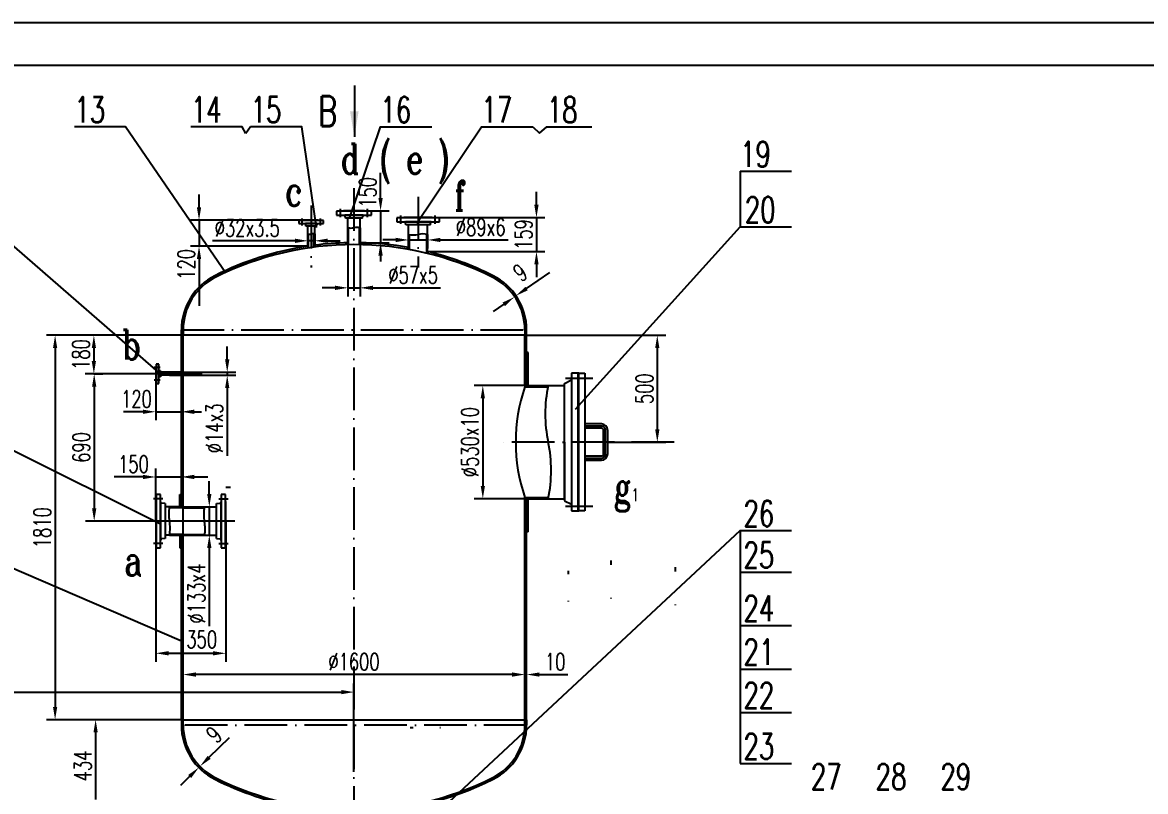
# Model space of a CAD drawing. Extents: x -2928 to 13872, y -4738 to 7142.
# Drawn here: x -173 to 5085, y 3540 to 7142 of the extents above; entities that cross this region are included whole.
import ezdxf

# ---------------------------------------------------------------- set-up
doc = ezdxf.new("R2010")
doc.units = 0
doc.header["$LTSCALE"] = 20
doc.linetypes.add('DASHDOT-M', pattern=[36, 30, -3, 0, -3])
doc.linetypes.add('DASHDOT-S', pattern=[14, 10, -2, 0, -2])
for name, color, linetype in [('CDR_DEFSET', 7, 'CONTINUOUS'), ('CDR_DWG1', 4, 'CONTINUOUS'), ('CDR_DWG2', 2, 'CONTINUOUS'), ('CDR_DWG3', 1, 'DASHDOT-M'), ('CDR_TEXT', 7, 'CONTINUOUS')]:
    doc.layers.add(name, color=color, linetype=linetype)
doc.styles.add('HZ', font='ROMANS.shx', dxfattribs={"width": 0.7, "height": 80, "bigfont": 'HZ.shx'})
doc.styles.add('ROMANC', font='romanc', dxfattribs={"bigfont": 'hz'})

msp = doc.modelspace()

# ---------------------------------------------------------------- linework, layer by layer
at = {"layer": 'CDR_DEFSET'}
for p, q in [((579.3, 4965.4), (583.3, 4965.2)), ((579.3, 4965.4), (583.3, 4965.4)), ((779.3, 4965.4), (801.3, 4965.4)), ((2583.9, 4601.4), (2583.9, 4621.4)), ((2883.9, 4570), (2883.9, 4590)), ((2383.9, 4557.5), (2383.9, 4573.5)), ((2383.9, 4429.5), (2383.9, 4433)), ((1655.9, 3838.4), (1641.9, 3838.4))]:
    msp.add_line(p, q, dxfattribs=at)
at = {"layer": 'CDR_DEFSET', "linetype": 'DASHDOT-S'}
for p, q in [((2383.9, 4429.5), (2383.9, 4433)), ((2583.9, 4443.4), (2583.9, 4446.9)), ((2883.9, 4412), (2883.9, 4416)), ((1783.9, 3838.4), (1780.9, 3838.4))]:
    msp.add_line(p, q, dxfattribs=at)
at = {"layer": 'CDR_DWG1'}
for p, q in [((1461.8, 6257.4), (1296.8, 6257.4)), ((1296.8, 6257.4), (1296.8, 6239.4)), ((1428.8, 6259.4), (1329.8, 6259.4)), ((1329.8, 6259.4), (1329.8, 6257.4)), ((1428.8, 6257.4), (1428.8, 6259.4)), ((1461.8, 6239.4), (1461.8, 6257.4)), ((1236.8, 6213.5), (1121.8, 6213.5)), ((1121.8, 6213.5), (1121.8, 6199.5)), ((1211.8, 6215.5), (1146.8, 6215.5)), ((1146.8, 6215.5), (1146.8, 6213.5)), ((1211.8, 6213.5), (1211.8, 6215.5)), ((1236.8, 6199.5), (1236.8, 6213.5)), ((1296.8, 6239.4), (1461.8, 6239.4)), ((1421.3, 6239.4), (1337.3, 6239.4)), ((1338.8, 6225.4), (1337.8, 6234.9)), ((1419.8, 6225.4), (1338.8, 6225.4)), ((1350.8, 6101.1), (1350.8, 6225.4)), ((1407.8, 6225.4), (1350.8, 6225.4)), ((1407.8, 6101.1), (1407.8, 6225.4)), ((1419.8, 6225.4), (1420.8, 6234.9)), ((1779.3, 6226), (1579.3, 6226)), ((1579.3, 6226), (1579.3, 6208)), ((1579.3, 6208), (1779.3, 6208)), ((1745.3, 6228), (1613.3, 6228)), ((1613.3, 6228), (1613.3, 6226)), ((1738.3, 6208), (1620.3, 6208)), ((1745.3, 6226), (1745.3, 6228)), ((1779.3, 6208), (1779.3, 6226)), ((1121.8, 6199.5), (1236.8, 6199.5)), ((1205.3, 6199.5), (1153.3, 6199.5)), ((1154.6, 6187.5), (1153.7, 6195.9)), ((1204.1, 6187.5), (1154.6, 6187.5)), ((1163.3, 6085.2), (1163.3, 6187.5)), ((1195.3, 6187.5), (1163.3, 6187.5)), ((1166.8, 6085.7), (1166.8, 6151.5)), ((1191.8, 6089.2), (1191.8, 6151.5)), ((1195.3, 6089.7), (1195.3, 6187.5)), ((1204.1, 6187.5), (1204.9, 6195.9)), ((1354.3, 6101.2), (1354.3, 6180.4)), ((1404.3, 6101.2), (1404.3, 6180.4)), ((1621.8, 6194), (1620.9, 6202.6)), ((1736.8, 6194), (1621.8, 6194)), ((1634.8, 6078.7), (1634.8, 6194)), ((1723.8, 6194), (1634.8, 6194)), ((1723.8, 6059.8), (1723.8, 6194)), ((1736.8, 6194), (1737.7, 6202.6)), ((1638.8, 6078), (1638.8, 6149)), ((1719.8, 6060.8), (1719.8, 6149)), ((571.3, 5676.4), (571.3, 5701.4)), ((579.3, 5701.4), (579.3, 5676.4)), ((2179.3, 5701.4), (2179.3, 5676.4)), ((2187.3, 5676.4), (2187.3, 5701.4)), ((2187.3, 5676.4), (571.3, 5676.4)), ((571.3, 5503.4), (571.3, 5676.4)), ((579.3, 3876.4), (579.3, 5676.4)), ((2179.3, 5441.4), (2179.3, 5676.4)), ((2187.3, 5441.4), (2187.3, 5676.4)), ((2195.3, 5596.4), (2187.3, 5596.4)), ((2195.3, 5441.4), (2195.3, 5596.4)), ((465.3, 5541.4), (453.3, 5541.4)), ((453.3, 5541.4), (453.3, 5451.4)), ((465.3, 5451.4), (465.3, 5541.4)), ((453.3, 5516.9), (451.3, 5516.9)), ((451.3, 5516.9), (451.3, 5475.9)), ((451.3, 5475.9), (453.3, 5475.9)), ((465.3, 5511.4), (465.3, 5481.4)), ((473.3, 5510.6), (468, 5511.1)), ((473.3, 5482.3), (468, 5481.7)), ((473.3, 5510.6), (473.3, 5482.3)), ((579.3, 5503.4), (473.3, 5503.4)), ((473.3, 5503.4), (473.3, 5489.4)), ((579.3, 5489.4), (473.3, 5489.4)), ((579.3, 5500.4), (515.3, 5500.4)), ((579.3, 5492.4), (515.3, 5492.4)), ((571.3, 4872.9), (571.3, 5489.4)), ((2429.3, 5498.9), (2397.3, 5498.9)), ((2397.3, 5498.9), (2397.3, 4853.9)), ((2429.3, 4853.9), (2429.3, 5498.9)), ((2432.3, 5498.9), (2429.3, 5498.9)), ((2432.3, 4853.9), (2432.3, 5498.9)), ((2432.3, 5498.9), (2460.3, 5498.9)), ((2460.3, 5498.9), (2460.3, 4853.9)), ((453.3, 5451.4), (465.3, 5451.4)), ((2179.3, 5441.4), (2365.3, 5441.4)), ((2179.3, 5441.4), (2179.3, 5435.4)), ((2179.3, 5435.4), (2288.3, 5435.4)), ((2365.3, 5451.4), (2397.3, 5467.4)), ((2365.3, 5176.4), (2365.3, 5451.4)), ((2365.3, 4911.4), (2365.3, 5441.4)), ((2537.3, 5261.4), (2460.3, 5261.4)), ((2537.3, 5241.4), (2460.3, 5241.4)), ((2547.3, 5121.4), (2547.3, 5231.4)), ((2567.3, 5121.4), (2567.3, 5231.4)), ((2365.3, 5176.4), (2365.3, 4901.4)), ((2460.3, 5111.4), (2537.3, 5111.4)), ((2460.3, 5091.4), (2537.3, 5091.4)), ((453.3, 4898.4), (451.3, 4898.4)), ((451.3, 4898.4), (451.3, 4714.4)), ((473.3, 4931.4), (453.3, 4931.4)), ((453.3, 4931.4), (453.3, 4681.4)), ((473.3, 4681.4), (473.3, 4931.4)), ((473.3, 4890.4), (473.3, 4722.4)), ((495.3, 4888.1), (478.7, 4889.9)), ((563.3, 4872.9), (563.3, 4931.4)), ((563.3, 4931.4), (571.3, 4931.4)), ((735.3, 4888.1), (751.9, 4889.9)), ((777.3, 4931.4), (757.3, 4931.4)), ((757.3, 4931.4), (757.3, 4681.4)), ((757.3, 4722.4), (757.3, 4890.4)), ((777.3, 4681.4), (777.3, 4931.4)), ((779.3, 4898.4), (777.3, 4898.4)), ((779.3, 4714.4), (779.3, 4898.4)), ((2179.3, 4917.4), (2288.3, 4917.4)), ((2179.3, 4911.4), (2179.3, 4917.4)), ((2179.3, 3876.4), (2179.3, 4911.4)), ((2179.3, 4911.4), (2365.3, 4911.4)), ((2187.3, 3876.4), (2187.3, 4911.4)), ((2195.3, 4756.4), (2195.3, 4911.4)), ((2365.3, 4901.4), (2397.3, 4885.4)), ((495.3, 4888.1), (495.3, 4724.7)), ((579.3, 4872.9), (495.3, 4872.9)), ((495.3, 4872.9), (495.3, 4739.9)), ((579.3, 4868.9), (515.3, 4868.9)), ((579.3, 4872.9), (735.3, 4872.9)), ((579.3, 4868.9), (679.3, 4868.9)), ((735.3, 4724.7), (735.3, 4888.1)), ((735.3, 4739.9), (735.3, 4872.9)), ((2397.3, 4853.9), (2429.3, 4853.9)), ((2429.3, 4853.9), (2432.3, 4853.9)), ((2460.3, 4853.9), (2432.3, 4853.9)), ((579.3, 4739.9), (495.3, 4739.9)), ((579.3, 4743.9), (515.3, 4743.9)), ((563.3, 4739.9), (563.3, 4681.4)), ((571.3, 3876.4), (571.3, 4739.9)), ((579.3, 4743.9), (679.3, 4743.9)), ((579.3, 4739.9), (735.3, 4739.9)), ((2195.3, 4756.4), (2187.3, 4756.4)), ((451.3, 4714.4), (453.3, 4714.4)), ((453.3, 4681.4), (473.3, 4681.4)), ((495.3, 4724.7), (478.7, 4723)), ((563.3, 4681.4), (571.3, 4681.4)), ((735.3, 4724.7), (751.9, 4723)), ((757.3, 4681.4), (777.3, 4681.4)), ((777.3, 4714.4), (779.3, 4714.4)), ((571.3, 3876.4), (571.3, 3851.4)), ((571.3, 3876.4), (2187.3, 3876.4)), ((579.3, 3851.4), (579.3, 3876.4)), ((2179.3, 3851.4), (2179.3, 3876.4)), ((2187.3, 3876.4), (2187.3, 3851.4))]:
    msp.add_line(p, q, dxfattribs=at)
for centre, radius, start, end in [((1332.8, 6234.4), 5, 6, 90), ((1425.8, 6234.4), 5, 90, 174), ((1614.9, 6202), 6, 6, 90), ((1743.7, 6202), 6, 90, 174), ((1149.7, 6195.5), 4, 6, 90), ((1208.9, 6195.5), 4, 90, 174), ((1379.3, 4654.2), 1447.2, 63.4349, 116.565), ((1379.3, 4663.2), 1447.2, 91.1284, 97.3044), ((1379.3, 4663.2), 1447.2, 79.8314, 88.8716), ((1379.3, 4663.2), 1447.2, 98.5836, 116.7235), ((1379.3, 4663.2), 1447.2, 63.2765, 76.2289), ((855.7, 5701.4), 284.4, 116.5651, 180), ((855.7, 5701.4), 276.4, 116.5651, 180), ((1902.9, 5701.4), 276.4, 0, 63.4349), ((1902.9, 5701.4), 284.4, 0, 63.4349), ((468.3, 5514.1), 3, 180, 264), ((468.3, 5478.7), 3, 96, 180), ((2936.2, 5176.4), 800, 161.1101, 198.8899), ((2537.2, 5231.3), 30.1, 0.19, 89.81), ((2537.2, 5231.3), 10.1, 0.5645, 89.4355), ((2537.2, 5121.5), 30.1, 270.19, 359.81), ((2537.2, 5121.5), 10.1, 270.5645, 359.4355), ((479.3, 4895.8), 6, 180, 264), ((751.3, 4895.8), 6, 276, 0), ((479.3, 4717), 6, 96, 180), ((751.3, 4717), 6, 0, 84), ((855.7, 3851.4), 284.4, 180, 243.4349), ((855.7, 3851.4), 276.4, 180, 243.4349), ((1902.9, 3851.4), 276.4, 296.5651, 360), ((1902.9, 3851.4), 284.4, 296.5651, 0), ((1379.3, 4889.7), 1447.2, 243.2765, 259.449), ((1379.3, 4898.6), 1447.2, 243.4349, 296.565), ((1379.3, 4889.7), 1447.2, 270, 296.7235)]:
    msp.add_arc(centre, radius, start, end, dxfattribs=at)
at = {"layer": 'CDR_DWG2'}
msp.add_line((1380.9, 6845.7), (1380.9, 6605.7), dxfattribs=at)
msp.add_solid([(1380.9, 6605.7), (1400.9, 6725.7), (1360.9, 6725.7)], dxfattribs=at)
at = {"layer": 'CDR_DWG3', "linetype": 'DASHDOT-S'}
for p, q in [((1379.3, 6365.5), (1379.3, 307.5)), ((1679.3, 6325.5), (1679.3, 5993.4)), ((1179.3, 6283.7), (1179.3, 5993.4)), ((1316.8, 6229.4), (1316.8, 6269.4)), ((1441.8, 6229.4), (1441.8, 6269.4)), ((1136.8, 6191.5), (1136.8, 6223.5)), ((1221.8, 6191.5), (1221.8, 6223.5)), ((1599.3, 6198), (1599.3, 6238)), ((1759.3, 6198), (1759.3, 6238)), ((571.3, 5701.4), (2187.3, 5701.4)), ((472.3, 5526.4), (444.3, 5526.4)), ((2369.3, 5476.4), (2497.3, 5476.4)), ((472.3, 5466.4), (444.3, 5466.4)), ((2537.3, 5251.4), (2460.3, 5251.4)), ((2557.3, 5121.4), (2557.3, 5231.4)), ((2878.3, 5176.4), (2064.6, 5176.4)), ((2460.3, 5101.4), (2537.3, 5101.4)), ((484.3, 4911.4), (440.3, 4911.4)), ((746.3, 4911.4), (790.3, 4911.4)), ((2369.3, 4876.4), (2497.3, 4876.4)), ((484.3, 4701.4), (440.3, 4701.4)), ((746.3, 4701.4), (790.3, 4701.4)), ((2187.3, 3851.4), (571.3, 3851.4))]:
    msp.add_line(p, q, dxfattribs=at)
at = {"layer": 'CDR_DWG3', "linetype": 'DASHDOT-M'}
for p, q in [((668.5, 5496.4), (384.1, 5496.4)), ((821.1, 4806.4), (384.1, 4806.4))]:
    msp.add_line(p, q, dxfattribs=at)
at = {"layer": 'CDR_DWG3', "linetype": 'DASHDOT-S'}
for centre, start, end in [((2537.2, 5231.3), 0.2843, 89.7157), ((2537.2, 5121.5), 270.2843, 359.7157)]:
    msp.add_arc(centre, 20.1, start, end, dxfattribs=at)
at = {"layer": 'CDR_TEXT', "color": 4}
msp.add_line((-2428.4, 6941.8), (13671.6, 6941.8), dxfattribs=at)
at = {"layer": 'CDR_TEXT'}
for p, q in [((895.5, 6652.8), (873.3, 6622.4)), ((2215.7, 6652.8), (2247.9, 6622.8)), ((1503.7, 6319.4), (1503.7, 6436.7)), ((3186.6, 6444.9), (3186.6, 6184.4)), ((653.9, 6275.5), (653.9, 6335.5)), ((2233.4, 6288), (2233.4, 6348)), ((1379.3, 6259.4), (1543.7, 6259.4)), ((1503.7, 6259.4), (1503.7, 6110.1)), ((1179.3, 6215.5), (613.9, 6215.5)), ((653.9, 6215.5), (653.9, 6094.2)), ((1679.3, 6228), (2273.4, 6228)), ((2233.4, 6228), (2233.4, 6068.8)), ((1163.3, 6151.5), (1163.3, 6094.7)), ((1195.3, 6151.5), (1195.3, 6094.7)), ((1350.8, 6180.4), (1350.8, 5858.9)), ((1407.8, 6180.4), (1407.8, 5858.9)), ((1103.3, 6119.2), (716.3, 6119.2)), ((1195.3, 6119.2), (1163.3, 6119.2)), ((1255.3, 6119.2), (1315.3, 6119.2)), ((1407.8, 6110.1), (1543.7, 6110.1)), ((1574.8, 6123.1), (1514.8, 6123.1)), ((1634.8, 6149), (1634.8, 6083.1)), ((1634.8, 6123.1), (1723.8, 6123.1)), ((1723.8, 6149), (1723.8, 6083.1)), ((1783.8, 6123.1), (2100.8, 6123.1)), ((1163.3, 6094.2), (613.9, 6094.2)), ((1503.7, 6050.1), (1503.7, 6022)), ((1723.8, 6068.8), (2273.4, 6068.8)), ((653.9, 6034.2), (653.9, 5815.2)), ((2233.4, 6008.8), (2233.4, 5948.8)), ((2187.3, 5895.7), (2296.8, 5970.5)), ((1290.8, 5898.9), (1230.8, 5898.9)), ((1350.8, 5898.9), (1407.8, 5898.9)), ((1467.8, 5898.9), (1784.8, 5898.9)), ((2080.3, 5821.6), (2030.7, 5787.8)), ((579.3, 5676.4), (-59.7, 5676.4)), ((571.3, 5676.4), (121.6, 5676.4)), ((2187.3, 5676.4), (2839.1, 5676.4)), ((-19.7, 5616.4), (-19.7, 3936.4)), ((161.6, 5616.4), (161.6, 5556.4)), ((785.9, 5563.4), (785.9, 5623.4)), ((2799.1, 5616.4), (2799.1, 5236.4)), ((451.3, 5496.4), (121.6, 5496.4)), ((161.6, 5496.4), (203.1, 5496.4)), ((451.3, 5496.4), (451.3, 5278.4)), ((515.3, 5503.4), (825.9, 5503.4)), ((515.3, 5489.4), (825.9, 5489.4)), ((571.3, 5489.4), (571.3, 5278.4)), ((785.9, 5503.4), (785.9, 5489.4)), ((163.1, 5436.4), (163.1, 4866.4)), ((785.9, 5429.4), (785.9, 5112.4)), ((2195.3, 5441.4), (1942.3, 5441.4)), ((1982.3, 5381.4), (1982.3, 4971.4)), ((391.3, 5318.4), (299.6, 5318.2)), ((451.3, 5318.4), (571.3, 5318.4)), ((631.3, 5318.4), (664.7, 5318.2)), ((2567.3, 5176.4), (2839.1, 5176.4)), ((451.3, 4806.4), (451.3, 5053.1)), ((571.3, 4931.4), (571.3, 5053.1)), ((391.3, 5013.1), (256.6, 5013.1)), ((451.3, 5013.1), (571.3, 5013.1)), ((631.3, 5013.1), (695.1, 5013.1)), ((702, 4932.9), (702, 4992.9)), ((2179.3, 4911.4), (1942.3, 4911.4)), ((515.3, 4872.9), (572.7, 4872.9)), ((702, 4872.9), (702, 4739.9)), ((451.3, 4806.4), (123.1, 4806.4)), ((451.3, 4806.4), (451.3, 4147.3)), ((779.3, 4806.4), (779.3, 4147.3)), ((515.3, 4739.9), (572.7, 4739.9)), ((3186.6, 4761.8), (3186.6, 3671.2)), ((702, 4679.9), (702, 4313.9)), ((511.3, 4187.3), (719.3, 4187.3)), ((579.3, 4049.4), (579.3, 4127.7)), ((2179.3, 4087.7), (2179.3, 4127.7)), ((2119.3, 4087.7), (639.3, 4087.7)), ((2119.3, 4087.7), (2059.3, 4087.7)), ((2179.3, 4087.7), (2187.3, 4087.7)), ((2247.3, 4087.7), (2380, 4087.7)), ((-960.7, 4005.5), (1319.3, 4005.5)), ((1379.3, 3632.3), (1379.3, 4045.5)), ((579.3, 3876.4), (-59.7, 3876.4)), ((571.3, 3876.4), (988, 3876.4)), ((169.8, 3816.4), (169.8, 3502.5)), ((701.6, 3700.3), (796.3, 3793.2)), ((609.9, 3610.2), (567.1, 3568.1))]:
    msp.add_line(p, q, dxfattribs=at)
msp.add_lwpolyline([(-2928.4, -4738.2), (-2928.4, 7141.8), (13871.6, 7141.8), (13871.6, -4738.2)], close=True, dxfattribs=at)
for points in [[(779.7, 5967.1), (310.2, 6652.8), (70.2, 6652.8)], [(873.3, 6622.4), (855.8, 6652.8), (615.8, 6652.8)], [(1203.9, 6182.2), (1135.5, 6652.8), (895.5, 6652.8)], [(1358.1, 6224), (1503.4, 6652.8), (1743.4, 6652.8)], [(1673.1, 6201.5), (1975.7, 6652.8), (2215.7, 6652.8)], [(2247.9, 6622.8), (2282.1, 6652.8), (2492.2, 6652.8)], [(3186.6, 6444.9), (3426.6, 6444.9)], [(2416.6, 5330.6), (3186.6, 6184.4), (3426.6, 6184.4)], [(476.1, 5492.6), (-245.4, 6121.6), (-485.4, 6121.6)], [(476.1, 4791.1), (-245.4, 5151.6), (-365.4, 5151.6)], [(1617.1, 3297.8), (3186.6, 4761.8), (3426.6, 4761.8)], [(572.2, 4244.6), (-245.4, 4596.3), (-365.4, 4596.3)], [(3186.6, 4567.4), (3426.6, 4567.4)], [(3186.6, 4317.2), (3426.6, 4317.2)], [(3186.6, 4113.2), (3426.6, 4113.2)], [(3186.6, 3910.4), (3426.6, 3910.4)], [(3186.6, 3671.2), (3426.6, 3671.2)]]:
    msp.add_lwpolyline(points, dxfattribs=at)
for centre, radius, start, end in [((1171.3, 6189.1), 38.4, 257.9753, 282.0247), ((1187.3, 6114), 38.4, 77.9753, 102.0247), ((1365.1, 6247.3), 68.4, 257.9753, 282.0247), ((1393.6, 6113.5), 68.4, 77.9753, 102.0247), ((1701.6, 6044.5), 106.8, 77.9753, 102.0247), ((1657.1, 6253.4), 106.8, 257.9753, 282.0247), ((531.7, 5499.9), 16.8, 167.9753, 192.0247), ((498.9, 5492.9), 16.8, 347.9753, 12.0247), ((2910.4, 5308.9), 636, 167.9753, 192.0247), ((1666.3, 5043.9), 636, 347.9753, 12.0247), ((671.4, 4839.7), 159.6, 167.9753, 192.0247), ((835.4, 4835.7), 159.6, 166.5029, 192.0247), ((359.2, 4773.2), 159.6, 347.9753, 12.0247), ((523.2, 4769.2), 159.6, 349.4397, 12.0247)]:
    msp.add_arc(centre, radius, start, end, dxfattribs=at)
for points in [[(1493.7, 6319.4), (1513.7, 6319.4), (1503.7, 6259.4)], [(643.9, 6275.5), (663.9, 6275.5), (653.9, 6215.5)], [(2223.4, 6288), (2243.4, 6288), (2233.4, 6228)], [(1103.3, 6129.2), (1103.3, 6109.2), (1163.3, 6119.2)], [(1255.3, 6129.2), (1255.3, 6109.2), (1195.3, 6119.2)], [(1493.7, 6050.1), (1513.7, 6050.1), (1503.7, 6110.1)], [(1574.8, 6133.1), (1574.8, 6113.1), (1634.8, 6123.1)], [(1783.8, 6133.1), (1783.8, 6113.1), (1723.8, 6123.1)], [(643.9, 6034.2), (663.9, 6034.2), (653.9, 6094.2)], [(2223.4, 6008.8), (2243.4, 6008.8), (2233.4, 6068.8)], [(1290.8, 5908.9), (1290.8, 5888.9), (1350.8, 5898.9)], [(1467.8, 5908.9), (1467.8, 5888.9), (1407.8, 5898.9)], [(2181.7, 5903.9), (2192.9, 5887.4), (2137.8, 5861.8)], [(2074.6, 5829.9), (2085.9, 5813.4), (2129.8, 5855.5)], [(-29.7, 5616.4), (-9.7, 5616.4), (-19.7, 5676.4)], [(151.6, 5616.4), (171.6, 5616.4), (161.6, 5676.4)], [(2789.1, 5616.4), (2809.1, 5616.4), (2799.1, 5676.4)], [(151.6, 5556.4), (171.6, 5556.4), (161.6, 5496.4)], [(775.9, 5563.4), (795.9, 5563.4), (785.9, 5503.4)], [(153.1, 5436.4), (173.1, 5436.4), (163.1, 5496.4)], [(775.9, 5429.4), (795.9, 5429.4), (785.9, 5489.4)], [(1972.3, 5381.4), (1992.3, 5381.4), (1982.3, 5441.4)], [(391.3, 5328.4), (391.3, 5308.4), (451.3, 5318.4)], [(631.3, 5328.4), (631.3, 5308.4), (571.3, 5318.4)], [(2789.1, 5236.4), (2809.1, 5236.4), (2799.1, 5176.4)], [(391.3, 5023.1), (391.3, 5003.1), (451.3, 5013.1)], [(631.3, 5023.1), (631.3, 5003.1), (571.3, 5013.1)], [(1972.3, 4971.4), (1992.3, 4971.4), (1982.3, 4911.4)], [(692, 4932.9), (712, 4932.9), (702, 4872.9)], [(153.1, 4866.4), (173.1, 4866.4), (163.1, 4806.4)], [(692, 4679.9), (712, 4679.9), (702, 4739.9)], [(511.3, 4197.3), (511.3, 4177.3), (451.3, 4187.3)], [(719.3, 4197.3), (719.3, 4177.3), (779.3, 4187.3)], [(639.3, 4097.7), (639.3, 4077.7), (579.3, 4087.7)], [(2119.3, 4097.7), (2119.3, 4077.7), (2179.3, 4087.7)], [(2119.3, 4097.7), (2119.3, 4077.7), (2179.3, 4087.7)], [(2247.3, 4097.7), (2247.3, 4077.7), (2187.3, 4087.7)], [(1319.3, 4015.5), (1319.3, 3995.5), (1379.3, 4005.5)], [(-29.7, 3936.4), (-9.7, 3936.4), (-19.7, 3876.4)], [(159.8, 3816.4), (179.8, 3816.4), (169.8, 3876.4)], [(694.6, 3707.4), (708.6, 3693.1), (658.8, 3658.2)], [(602.9, 3617.3), (616.9, 3603), (652.8, 3652.2)]]:
    msp.add_solid(points, dxfattribs=at)

# ---------------------------------------------------------------- texts
at = {"layer": 'CDR_DWG1', "style": 'HZ', "width": 0.7}
for s, p in [('13', (70.2, 6672.8)), ('14', (615.8, 6672.8)), ('15', (895.5, 6672.8)), ('16', (1503.4, 6672.8)), ('17', (1975.7, 6672.8)), ('18', (2282.1, 6672.8)), ('19', (3186.6, 6464.9)), ('20', (3209, 6204.4)), ('26', (3202.6, 4781.8)), ('25', (3202.6, 4587.4)), ('24', (3202.6, 4337.2)), ('21', (3202.6, 4133.2)), ('22', (3202.6, 3930.4)), ('23', (3202.6, 3691.2)), ('27', (3517.9, 3549.8)), ('28', (3821.2, 3549.8)), ('29', (4124.2, 3549.8))]:
    msp.add_text(s, height=120, dxfattribs=at).set_placement(p)
at = {"layer": 'CDR_DWG2', "style": 'HZ', "width": 0.7}
msp.add_text('B', height=140, dxfattribs=at).set_placement((1212.1, 6656.1))
at = {"layer": 'CDR_TEXT', "width": 0.7}
for s, height, style, p in [('d', 140, 'ROMANC', (1317.6, 6432.7)), ('( e )', 140, 'ROMANC', (1496.8, 6432.7)), ('c', 140, 'ROMANC', (1057.3, 6283)), ('f', 140, 'ROMANC', (1849.6, 6260.4)), ('b', 140, 'ROMANC', (292.7, 5562.5)), ('150', 80, 'HZ', (275, 5033.1)), ('g', 140, 'ROMANC', (2598, 4899)), ('1', 60, 'ROMANC', (2678, 4899)), ('a', 140, 'ROMANC', (305.5, 4551.7)), ('10', 80, 'HZ', (2273.4, 4107.7))]:
    msp.add_text(s, height=height, dxfattribs=dict(at, style=style)).set_placement(p)
at = {"layer": 'CDR_TEXT', "style": 'HZ', "width": 0.7}
for s, rotation, p in [('9', 34, (2160, 5923.9)), ('1810', 90, (-39.7, 4679.6)), ('9', 44, (735, 3761.1))]:
    msp.add_text(s, height=80, rotation=rotation, dxfattribs=at).set_placement(p)
at = {"layer": 'CDR_TEXT', "char_height": 80, "attachment_point": 5, "rotation": 90, "style": 'HZ'}
for s, insert in [('\\A1;150', (1443.7, 6346)), ('\\A1;159', (2173.4, 6148.4)), ('\\A1;120', (593.9, 6008.6)), ('\\A1;180', (101.6, 5586.4)), ('\\A1;500', (2739.1, 5426.4)), ('\\A1;∅14x3', (725.9, 5240.9)), ('\\A1;∅530x10', (1922.3, 5176.4)), ('\\A1;690', (103.1, 5151.4)), ('\\A1;∅133x4', (642, 4466.9)), ('\\A1;434', (109.8, 3659.4))]:
    msp.add_mtext(s, dxfattribs=dict(at, insert=insert))
at = {"layer": 'CDR_TEXT', "char_height": 80, "attachment_point": 5, "style": 'HZ'}
for s, insert in [('\\A1;∅32x3.5', (879.8, 6179.2)), ('\\A1;∅89x6', (1972.3, 6183.1)), ('\\A1;∅57x5', (1656.3, 5958.9)), ('\\A1;120', (360.9, 5378.4)), ('\\A1;350', (666.4, 4252)), ('\\A1;∅1600', (1379.3, 4147.7))]:
    msp.add_mtext(s, dxfattribs=dict(at, insert=insert))

doc.saveas('drawing.dxf')
